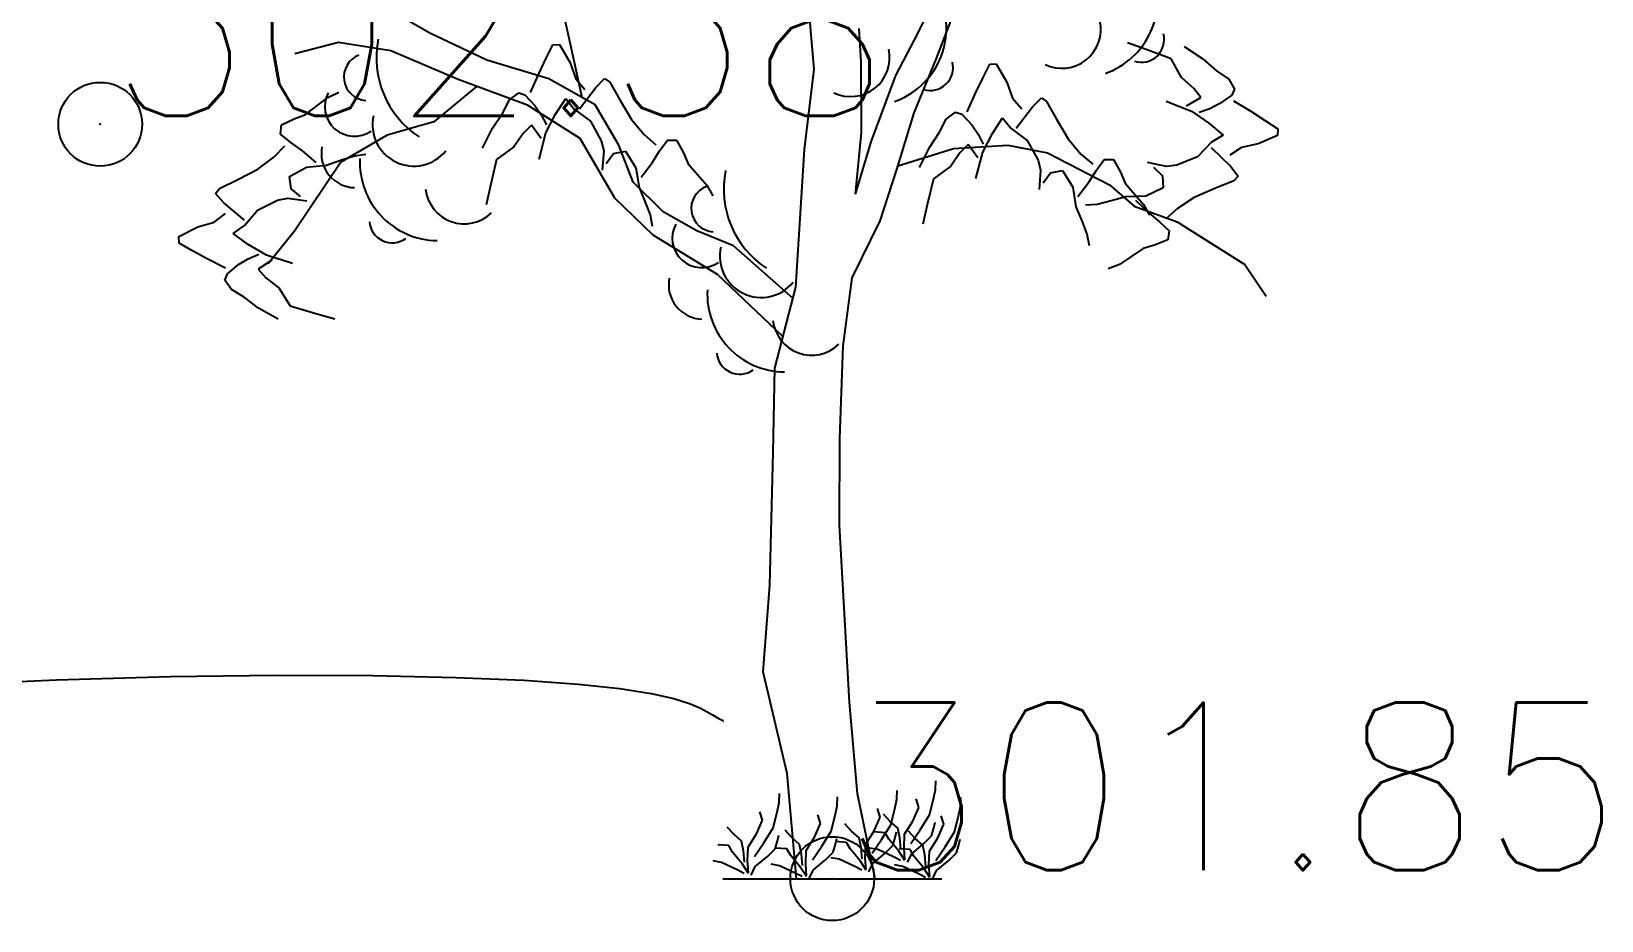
# Model space of a CAD drawing. Header units: millimetres. Extents: x 524954 to 526204, y 9523489 to 9524010.
# Drawn here: x 526098.33 to 526107.69, y 9523832.92 to 9523838.22 of the extents above; entities that cross this region are included whole.
import ezdxf

# ---------------------------------------------------------------- set-up
doc = ezdxf.new("R2010")
doc.units = ezdxf.units.MM
doc.header["$PDMODE"] = 32
doc.header["$PDSIZE"] = 0.5
doc.linetypes.add('ACAD_ISO12W100', pattern=[21, 12, -3, 0, -3, 0, -3])
for name, color, linetype in [('Arbre', 34, 'ACAD_ISO12W100'), ('CN_02_00', 4, 'Continuous'), ('TopoAlt', 3, 'Continuous'), ('TOPOJIS', 7, 'Continuous')]:
    doc.layers.add(name, color=color, linetype=linetype)
doc.styles.add('Simplex 1.0', font='Simplex.shx', dxfattribs={"width": 0.99, "height": 1})

# ---------------------------------------------------------------- blocks, each defined once
blk = doc.blocks.new('TCPOINT M')
at = {"color": 0}
blk.add_point((0, 0), dxfattribs=at)
at = {"layer": 'TopoAlt', "style": 'Simplex 1.0', "width": 0.99}
blk.add_attdef('ALT', (0.15, 0.15), '', height=1, dxfattribs=at)
blk = doc.blocks.new('v088')
at = {"linetype": 'Continuous'}
for p, q in [((-0.1073, 4.8293), (-0.1646, 5.4873)), ((0.5102, 5.0412), (0.6713, 5.3679)), ((-1.5592, 4.9668), (-1.6346, 5.3011)), ((-2.4003, 5.0425), (-2.6206, 5.1685)), ((0.6191, 4.888), (0.7312, 5.1764)), ((0.1717, 4.8724), (0.1613, 5.0712)), ((-2.9464, 4.9876), (-3.2062, 4.92)), ((-2.6344, 4.9381), (-2.9464, 4.9876)), ((-2.0611, 4.8817), (-2.4003, 5.0425)), ((-1.4917, 4.6586), (-1.5592, 4.9668)), ((0.3786, 4.7897), (0.5102, 5.0412)), ((-2.2328, 4.7662), (-2.6344, 4.9381)), ((-1.6919, 4.7713), (-2.0611, 4.8817)), ((0.1743, 4.4496), (0.1717, 4.8724)), ((0.489, 4.5681), (0.6191, 4.888)), ((-0.1657, 4.3492), (-0.1073, 4.8293)), ((0.2314, 4.3948), (0.3786, 4.7897)), ((-2.1227, 4.7254), (-2.3768, 4.5144)), ((-1.8192, 4.6131), (-2.2328, 4.7662)), ((-1.415, 4.6154), (-1.6919, 4.7713)), ((-1.5041, 4.4145), (-1.8192, 4.6131)), ((-1.2732, 4.3758), (-1.415, 4.6154)), ((-2.3768, 4.5144), (-2.655, 4.434)), ((0.3841, 4.2301), (0.489, 4.5681)), ((-2.655, 4.434), (-2.9315, 4.2727)), ((-1.2976, 4.0581), (-1.5041, 4.4145)), ((0.1384, 4.0819), (0.1743, 4.4496)), ((-1.1877, 4.1537), (-1.2732, 4.3758)), ((-0.2169, 3.5272), (-0.1657, 4.3492)), ((0.1384, 4.0819), (0.2314, 4.3948)), ((0.3911, 4.2526), (0.7235, 4.3553)), ((0.7235, 4.3553), (1.0465, 4.3745)), ((1.0465, 4.3745), (1.2838, 4.3297)), ((1.2838, 4.3297), (1.6547, 4.1385)), ((-2.9315, 4.2727), (-3.209, 3.8627)), ((0.2848, 3.9233), (0.3841, 4.2301)), ((-1.0099, 3.9771), (-1.1877, 4.1537)), ((1.6547, 4.1385), (1.8004, 4.0109)), ((-1.0692, 3.839), (-1.2976, 4.0581)), ((-0.8085, 3.8631), (-1.0099, 3.9771)), ((1.8004, 4.0109), (2.0573, 3.9168)), ((-3.209, 3.8627), (-3.3666, 3.6666)), ((-0.589, 3.7744), (-0.8085, 3.8631)), ((0.1177, 3.584), (0.2848, 3.9233)), ((2.0573, 3.9168), (2.4606, 3.664)), ((-0.6849, 3.6045), (-1.0692, 3.839)), ((-0.2343, 3.4611), (-0.589, 3.7744)), ((2.4606, 3.664), (2.589, 3.4739)), ((-0.2941, 3.234), (-0.6849, 3.6045)), ((0.064, 3.1786), (0.1177, 3.584)), ((-0.3436, 3.0457), (-0.2169, 3.5272)), ((0.0445, 2.6247), (0.064, 3.1786)), ((-0.3518, 2.5418), (-0.3436, 3.0457)), ((0.0429, 2.1085), (0.0445, 2.6247)), ((-0.3726, 1.7516), (-0.3518, 2.5418)), ((0.1022, 1.0525), (0.0429, 2.1085)), ((-0.4115, 1.2346), (-0.3726, 1.7516)), ((-0.2683, 0.6281), (-0.4115, 1.2346)), ((0.151, 0.5063), (0.1022, 1.0525)), ((-0.2127, 0), (-0.2683, 0.6281)), ((0.2565, 0), (0.151, 0.5063)), ((-0.6539, 0), (0.6539, 0))]:
    blk.add_line(p, q, dxfattribs=at)
at = {"color": 3, "linetype": 'Continuous'}
for p, q in [((-1.7068, 4.8945), (-1.6668, 4.9726)), ((-1.6668, 4.9726), (-1.6283, 4.976)), ((-1.6283, 4.976), (-1.5645, 4.8667)), ((1.8724, 4.9461), (1.762, 4.9854)), ((-1.7514, 4.7999), (-1.7068, 4.8945)), ((2.0224, 4.89), (1.8724, 4.9461)), ((2.0834, 4.7783), (2.0224, 4.89)), ((2.0987, 4.9642), (2.2113, 4.8904)), ((2.2113, 4.8904), (2.2929, 4.8185)), ((-1.8008, 4.6887), (-1.7514, 4.7999)), ((-1.5645, 4.8667), (-1.5307, 4.7714)), ((0.8546, 4.6845), (0.8993, 4.7791)), ((0.8993, 4.7791), (0.9393, 4.8572)), ((0.9393, 4.8572), (0.9778, 4.8606)), ((0.9778, 4.8606), (1.0416, 4.7513)), ((2.1569, 4.7135), (2.0834, 4.7783)), ((2.2929, 4.8185), (2.3654, 4.7691)), ((-3.0095, 4.66), (-2.9439, 4.6918)), ((-1.9257, 4.6454), (-1.871, 4.6871)), ((-1.871, 4.6871), (-1.8334, 4.6747)), ((-1.5307, 4.7714), (-1.4755, 4.7074)), ((-1.5083, 4.5916), (-1.4112, 4.7196)), ((-1.4112, 4.7196), (-1.3587, 4.7727)), ((-1.3587, 4.7727), (-1.3272, 4.7513)), ((-1.3272, 4.7513), (-1.2679, 4.6451)), ((0.8053, 4.5733), (0.8546, 4.6845)), ((1.0416, 4.7513), (1.0754, 4.656)), ((2.1989, 4.6584), (2.1569, 4.7135)), ((2.3654, 4.7691), (2.4, 4.7096)), ((2.4, 4.7096), (2.383, 4.6739)), ((-3.1435, 4.5571), (-3.0095, 4.66)), ((-1.9657, 4.5674), (-1.9257, 4.6454)), ((-1.8334, 4.6747), (-1.7744, 4.6115)), ((-1.7744, 4.6115), (-1.7365, 4.5561)), ((-1.6512, 4.5605), (-1.5907, 4.6542)), ((-1.5907, 4.6542), (-1.5392, 4.5896)), ((-1.2679, 4.6451), (-1.1988, 4.529)), ((1.0754, 4.656), (1.1306, 4.592)), ((1.0978, 4.4762), (1.1948, 4.6042)), ((1.1948, 4.6042), (1.2474, 4.6573)), ((1.2474, 4.6573), (1.2789, 4.6359)), ((1.2789, 4.6359), (1.3382, 4.5297)), ((1.9921, 4.6376), (2.1424, 4.5777)), ((2.1133, 4.6106), (2.1989, 4.6584)), ((2.2532, 4.5924), (2.1892, 4.5691)), ((2.3129, 4.6232), (2.2532, 4.5924)), ((2.383, 4.6739), (2.3129, 4.6232)), ((2.3928, 4.6398), (2.497, 4.577)), ((-3.2867, 4.4956), (-3.2101, 4.5328)), ((-3.2101, 4.5328), (-3.1435, 4.5571)), ((-2.0269, 4.4774), (-1.9657, 4.5674)), ((-1.7365, 4.5561), (-1.7054, 4.4954)), ((-1.7081, 4.4479), (-1.6512, 4.5605)), ((-1.5392, 4.5896), (-1.4434, 4.5178)), ((-1.4434, 4.5178), (-1.3781, 4.401)), ((-1.1988, 4.529), (-1.1228, 4.4377)), ((0.6404, 4.452), (0.6804, 4.53)), ((0.6804, 4.53), (0.7351, 4.5718)), ((0.7351, 4.5718), (0.7727, 4.5593)), ((0.7727, 4.5593), (0.8317, 4.4961)), ((0.9549, 4.4451), (1.0154, 4.5388)), ((1.0154, 4.5388), (1.0668, 4.4742)), ((1.3382, 4.5297), (1.4072, 4.4136)), ((2.1424, 4.5777), (2.247, 4.5072)), ((2.247, 4.5072), (2.3325, 4.4356)), ((2.497, 4.577), (2.5853, 4.5209)), ((2.5853, 4.5209), (2.6578, 4.4715)), ((-3.2911, 4.4407), (-3.2867, 4.4956)), ((-3.2303, 4.3905), (-3.2911, 4.4407)), ((-2.0862, 4.3565), (-2.0269, 4.4774)), ((-1.8447, 4.4455), (-1.8998, 4.3645)), ((-1.7952, 4.494), (-1.8447, 4.4455)), ((-1.7371, 4.415), (-1.7952, 4.494)), ((-1.7488, 4.2914), (-1.7081, 4.4479)), ((-1.1228, 4.4377), (-1.0524, 4.3767)), ((-1.0302, 4.3418), (-0.9835, 4.4054)), ((-0.9835, 4.4054), (-0.9285, 4.4041)), ((-0.9285, 4.4041), (-0.8869, 4.3298)), ((0.5791, 4.362), (0.6404, 4.452)), ((0.8317, 4.4961), (0.8696, 4.4407)), ((0.8696, 4.4407), (0.9007, 4.38)), ((0.898, 4.3325), (0.9549, 4.4451)), ((1.0668, 4.4742), (1.1627, 4.4024)), ((1.4072, 4.4136), (1.4833, 4.3223)), ((2.3325, 4.4356), (2.262, 4.3926)), ((2.6564, 4.4329), (2.5401, 4.3831)), ((2.6578, 4.4715), (2.6564, 4.4329)), ((-3.3314, 4.3035), (-3.2664, 4.3702)), ((-3.1617, 4.3413), (-3.2303, 4.3905)), ((-3.0788, 4.2707), (-3.1617, 4.3413)), ((-2.9333, 4.2859), (-2.8514, 4.3121)), ((-2.8514, 4.3121), (-2.7828, 4.3211)), ((-1.8998, 4.3645), (-2.0031, 4.2901)), ((-1.3781, 4.401), (-1.3629, 4.3412)), ((-1.3629, 4.3412), (-1.3723, 4.2259)), ((-1.3485, 4.2656), (-1.3049, 4.3248)), ((-1.3049, 4.3248), (-1.2331, 4.3384)), ((-1.2331, 4.3384), (-1.1715, 4.2405)), ((-1.0754, 4.2705), (-1.0302, 4.3418)), ((-0.8869, 4.3298), (-0.8589, 4.2646)), ((0.5199, 4.2411), (0.5791, 4.362)), ((0.7614, 4.3301), (0.7063, 4.2491)), ((0.8109, 4.3786), (0.7614, 4.3301)), ((0.869, 4.2996), (0.8109, 4.3786)), ((0.8572, 4.176), (0.898, 4.3325)), ((1.1627, 4.4024), (1.228, 4.2856)), ((1.4833, 4.3223), (1.5536, 4.2613)), ((2.262, 4.3926), (2.1788, 4.3064)), ((2.2601, 4.3616), (2.3751, 4.2494)), ((2.4412, 4.3615), (2.371, 4.3146)), ((2.5401, 4.3831), (2.4412, 4.3615)), ((-3.5467, 4.1705), (-3.4268, 4.2328)), ((-3.4268, 4.2328), (-3.3314, 4.3035)), ((-3.2386, 4.1877), (-3.1373, 4.2436)), ((-3.1373, 4.2436), (-3.0186, 4.2553)), ((-3.0186, 4.2553), (-2.9333, 4.2859)), ((-2.0031, 4.2901), (-2.0401, 4.1343)), ((-1.1715, 4.2405), (-1.153, 4.1227)), ((-1.1411, 4.1837), (-1.0754, 4.2705)), ((-0.8589, 4.2646), (-0.7485, 4.1368)), ((0.7063, 4.2491), (0.603, 4.1747)), ((1.228, 4.2856), (1.2432, 4.2258)), ((1.2432, 4.2258), (1.2338, 4.1105)), ((1.3011, 4.2094), (1.373, 4.223)), ((1.373, 4.223), (1.4346, 4.1251)), ((1.5307, 4.1551), (1.5759, 4.2264)), ((1.5759, 4.2264), (1.6226, 4.29)), ((1.6226, 4.29), (1.6776, 4.2887)), ((1.6776, 4.2887), (1.7191, 4.2144)), ((1.9936, 4.2484), (1.8803, 4.2721)), ((1.9168, 4.2436), (1.9701, 4.193)), ((2.0548, 4.2561), (1.9936, 4.2484)), ((2.1788, 4.3064), (2.0548, 4.2561)), ((2.3751, 4.2494), (2.4212, 4.1906)), ((-3.6561, 4.1174), (-3.5467, 4.1705)), ((-3.2291, 4.1152), (-3.2386, 4.1877)), ((-2.0401, 4.1343), (-2.0653, 4.0199)), ((-1.153, 4.1227), (-1.1176, 4.0393)), ((-0.7485, 4.1368), (-0.7129, 4.0731)), ((0.603, 4.1747), (0.566, 4.0189)), ((1.2576, 4.1502), (1.3011, 4.2094)), ((1.4346, 4.1251), (1.4531, 4.0073)), ((1.465, 4.0683), (1.5307, 4.1551)), ((1.7191, 4.2144), (1.7472, 4.1493)), ((1.7472, 4.1493), (1.8576, 4.0214)), ((1.9701, 4.193), (1.9747, 4.12)), ((2.396, 4.1621), (2.2833, 4.1164)), ((2.4212, 4.1906), (2.396, 4.1621)), ((-3.6793, 4.0872), (-3.6561, 4.1174)), ((-3.6294, 4.0317), (-3.6793, 4.0872)), ((-3.5071, 3.9275), (-3.6294, 4.0317)), ((-3.4297, 3.988), (-3.3093, 4.0465)), ((-3.3093, 4.0465), (-3.2488, 4.0583)), ((-3.2488, 4.0583), (-3.1342, 4.0423)), ((-3.1725, 4.0683), (-3.2291, 4.1152)), ((-1.1176, 4.0393), (-1.0867, 3.9591)), ((1.6636, 4.0426), (1.5801, 4.0219)), ((1.7506, 4.0673), (1.6636, 4.0426)), ((1.8699, 4.071), (1.7506, 4.0673)), ((1.8097, 4.0479), (1.8877, 3.9719)), ((1.9747, 4.12), (1.8699, 4.071)), ((2.1595, 4.0623), (2.0595, 3.9982)), ((2.2833, 4.1164), (2.1595, 4.0623)), ((-3.6878, 3.9154), (-3.6208, 3.9668)), ((-3.5069, 3.8964), (-3.4297, 3.988)), ((-1.0867, 3.9591), (-1.0738, 3.891)), ((0.566, 4.0189), (0.5407, 3.9045)), ((1.4531, 4.0073), (1.4885, 3.9239)), ((1.5801, 4.0219), (1.511, 4.0175)), ((1.8576, 4.0214), (1.8932, 3.9577)), ((1.8877, 3.9719), (1.9528, 3.9182)), ((2.0595, 3.9982), (1.9902, 3.936)), ((-3.8977, 3.8297), (-3.785, 3.8871)), ((-3.785, 3.8871), (-3.6878, 3.9154)), ((-3.5743, 3.8488), (-3.5069, 3.8964)), ((-3.4842, 3.783), (-3.5743, 3.8488)), ((1.4885, 3.9239), (1.5194, 3.8437)), ((1.5194, 3.8437), (1.5323, 3.7756)), ((1.9528, 3.9182), (2.0102, 3.864)), ((2.0102, 3.864), (2.002, 3.8096)), ((-3.8965, 3.791), (-3.8977, 3.8297)), ((-3.8209, 3.7466), (-3.8965, 3.791)), ((-3.3751, 3.7197), (-3.4842, 3.783)), ((1.855, 3.7579), (1.7144, 3.6642)), ((1.9231, 3.7776), (1.855, 3.7579)), ((2.002, 3.8096), (1.9231, 3.7776)), ((-3.729, 3.6966), (-3.8209, 3.7466)), ((-3.6208, 3.641), (-3.729, 3.6966)), ((-3.6087, 3.6076), (-3.5422, 3.6629)), ((-3.5422, 3.6629), (-3.4847, 3.6976)), ((-3.4847, 3.6976), (-3.4223, 3.7252)), ((-3.3439, 3.6889), (-3.4261, 3.6355)), ((-3.2212, 3.6701), (-3.3751, 3.7197)), ((1.7144, 3.6642), (1.6468, 3.6368)), ((-3.6232, 3.5708), (-3.6087, 3.6076)), ((-3.5847, 3.5138), (-3.6232, 3.5708)), ((-3.4261, 3.6355), (-3.3805, 3.5833)), ((-3.3805, 3.5833), (-3.3028, 3.5236)), ((-3.5091, 3.4694), (-3.5847, 3.5138)), ((-3.4228, 3.4031), (-3.5091, 3.4694)), ((-3.3028, 3.5236), (-3.2344, 3.4162)), ((-3.3055, 3.337), (-3.4228, 3.4031)), ((-3.2344, 3.4162), (-3.081, 3.3703)), ((-3.081, 3.3703), (-2.9682, 3.3386)), ((0.6155, 0.5313), (0.6179, 0.5842)), ((-0.3173, 0.4544), (-0.3149, 0.5073)), ((0.0288, 0.4351), (0.0313, 0.488)), ((0.3726, 0.4159), (0.3847, 0.4736)), ((0.3847, 0.4736), (0.3871, 0.5265)), ((0.5169, 0.4255), (0.5001, 0.476)), ((0.5794, 0.3798), (0.6034, 0.4736)), ((0.6034, 0.4736), (0.6155, 0.5313)), ((0.7645, 0.4303), (0.7669, 0.4832)), ((-0.4159, 0.3486), (-0.4327, 0.3991)), ((-0.3534, 0.3029), (-0.3294, 0.3967)), ((-0.3294, 0.3967), (-0.3173, 0.4544)), ((-0.0697, 0.3294), (-0.0865, 0.3798)), ((-0.0072, 0.2837), (0.0168, 0.3774)), ((0.0168, 0.3774), (0.0288, 0.4351)), ((0.2861, 0.3678), (0.2693, 0.4183)), ((0.3462, 0.3414), (0.3053, 0.3847)), ((0.3486, 0.3221), (0.3726, 0.4159)), ((0.4808, 0.3438), (0.5169, 0.4255)), ((0.5241, 0.2909), (0.5794, 0.3798)), ((0.6659, 0.3246), (0.6491, 0.375)), ((0.7525, 0.3726), (0.7645, 0.4303)), ((-0.5866, 0.2645), (-0.6275, 0.3077)), ((-0.452, 0.2669), (-0.4159, 0.3486)), ((-0.4087, 0.214), (-0.3534, 0.3029)), ((-0.2404, 0.2452), (-0.2813, 0.2885)), ((-0.1058, 0.2476), (-0.0697, 0.3294)), ((-0.0625, 0.1947), (-0.0072, 0.2837)), ((0.1154, 0.2837), (0.0745, 0.327)), ((0.1611, 0.2428), (0.1154, 0.2837)), ((0.1995, 0.2068), (0.25, 0.2861)), ((0.25, 0.2861), (0.2861, 0.3678)), ((0.2933, 0.2332), (0.3486, 0.3221)), ((0.3919, 0.3005), (0.3462, 0.3414)), ((0.4039, 0.2428), (0.3919, 0.3005)), ((0.4303, 0.2645), (0.4808, 0.3438)), ((0.4953, 0.2404), (0.4544, 0.2837)), ((0.4688, 0.2092), (0.5241, 0.2909)), ((0.5914, 0.2548), (0.6058, 0.3029)), ((0.6058, 0.3029), (0.6131, 0.3366)), ((0.6299, 0.2428), (0.6659, 0.3246)), ((0.7285, 0.2789), (0.7525, 0.3726)), ((-0.6179, 0.1971), (-0.6828, 0.2019)), ((-0.5962, 0.1587), (-0.6179, 0.1971)), ((-0.5409, 0.2236), (-0.5866, 0.2645)), ((-0.5289, 0.1659), (-0.5409, 0.2236)), ((-0.5049, 0.1058), (-0.5025, 0.1875)), ((-0.5025, 0.1875), (-0.452, 0.2669)), ((-0.464, 0.1322), (-0.4087, 0.214)), ((-0.3414, 0.1779), (-0.327, 0.226)), ((-0.327, 0.226), (-0.3197, 0.2596)), ((-0.1947, 0.2043), (-0.2404, 0.2452)), ((-0.1827, 0.1467), (-0.1947, 0.2043)), ((-0.1563, 0.1683), (-0.1058, 0.2476)), ((-0.1178, 0.113), (-0.0625, 0.1947)), ((0.0048, 0.1587), (0.0192, 0.2068)), ((0.0192, 0.2068), (0.0264, 0.2404)), ((0.0841, 0.2164), (0.0192, 0.2212)), ((0.1058, 0.1779), (0.0841, 0.2164)), ((0.1731, 0.1851), (0.1611, 0.2428)), ((0.1971, 0.125), (0.1995, 0.2068)), ((0.238, 0.1515), (0.2933, 0.2332)), ((0.3149, 0.2741), (0.25, 0.2789)), ((0.3366, 0.2356), (0.3149, 0.2741)), ((0.3149, 0.1515), (0.3606, 0.1971)), ((0.3967, 0.1635), (0.3366, 0.2356)), ((0.3606, 0.1971), (0.375, 0.2452)), ((0.375, 0.2452), (0.3823, 0.2789)), ((0.4087, 0.1755), (0.4039, 0.2428)), ((0.4279, 0.1827), (0.4303, 0.2645)), ((0.4736, 0.1491), (0.5457, 0.2092)), ((0.5409, 0.1995), (0.4953, 0.2404)), ((0.5529, 0.1418), (0.5409, 0.1995)), ((0.5457, 0.2092), (0.5914, 0.2548)), ((0.5794, 0.1635), (0.6299, 0.2428)), ((0.6179, 0.1082), (0.6732, 0.1899)), ((0.6732, 0.1899), (0.7285, 0.2789)), ((0.7405, 0.1539), (0.7549, 0.2019)), ((0.7549, 0.2019), (0.7621, 0.2356)), ((-0.6611, 0.0962), (-0.7116, 0.1058)), ((-0.5674, 0.0529), (-0.6611, 0.0962)), ((-0.5361, 0.0865), (-0.5962, 0.1587)), ((-0.5241, 0.0986), (-0.5289, 0.1659)), ((-0.5001, 0.0361), (-0.5049, 0.1058)), ((-0.4592, 0.0721), (-0.3871, 0.1322)), ((-0.3871, 0.1322), (-0.3414, 0.1779)), ((-0.2717, 0.1779), (-0.3366, 0.1827)), ((-0.25, 0.1394), (-0.2717, 0.1779)), ((-0.1899, 0.0673), (-0.25, 0.1394)), ((-0.1779, 0.0793), (-0.1827, 0.1467)), ((-0.1587, 0.0865), (-0.1563, 0.1683)), ((-0.113, 0.0529), (-0.0409, 0.113)), ((-0.0409, 0.113), (0.0048, 0.1587)), ((0.0409, 0.1154), (-0.0096, 0.125)), ((0.1346, 0.0721), (0.0409, 0.1154)), ((0.1659, 0.1058), (0.1058, 0.1779)), ((0.2019, 0.0505), (0.1659, 0.1058)), ((0.1779, 0.1178), (0.1731, 0.1851)), ((0.2019, 0.0553), (0.1971, 0.125)), ((0.2717, 0.1731), (0.2212, 0.1827)), ((0.2428, 0.0914), (0.3149, 0.1515)), ((0.3654, 0.1298), (0.2717, 0.1731)), ((0.4063, 0.1082), (0.3654, 0.1298)), ((0.4327, 0.1082), (0.3967, 0.1635)), ((0.464, 0.1731), (0.3991, 0.1779)), ((0.4327, 0.113), (0.4279, 0.1827)), ((0.4496, 0.0986), (0.4736, 0.1491)), ((0.4856, 0.1346), (0.464, 0.1731)), ((0.5457, 0.0625), (0.4856, 0.1346)), ((0.5578, 0.0745), (0.5529, 0.1418)), ((0.577, 0.0817), (0.5794, 0.1635)), ((0.6227, 0.0481), (0.6948, 0.1082)), ((0.6948, 0.1082), (0.7405, 0.1539)), ((-0.5265, 0.0313), (-0.5674, 0.0529)), ((-0.5001, 0.0313), (-0.5361, 0.0865)), ((-0.4832, 0.0216), (-0.4592, 0.0721)), ((-0.3149, 0.0769), (-0.3654, 0.0865)), ((-0.2212, 0.0337), (-0.3149, 0.0769)), ((-0.1803, 0.012), (-0.2212, 0.0337)), ((-0.1539, 0.012), (-0.1899, 0.0673)), ((-0.1539, 0.0168), (-0.1587, 0.0865)), ((-0.137, 0.0024), (-0.113, 0.0529)), ((0.1755, 0.0505), (0.1346, 0.0721)), ((0.2188, 0.0409), (0.2428, 0.0914)), ((0.4207, 0.0721), (0.3702, 0.0817)), ((0.5145, 0.0288), (0.4207, 0.0721)), ((0.5554, 0.0072), (0.5145, 0.0288)), ((0.5818, 0.0072), (0.5457, 0.0625)), ((0.5818, 0.012), (0.577, 0.0817)), ((0.5986, -0.0024), (0.6227, 0.0481))]:
    blk.add_line(p, q, dxfattribs=at)
for centre, major_axis, start_param, end_param in [((1.4749, 5.2432), (0.3298, 0.3298), 4.265936, 5.872819), ((0.2152, 5.0749), (-0.3298, 0.3298), 2.69514, 4.302022), ((1.3699, 5.0654), (-0.1641, 0.1641), 1.908121, 4.146545), ((-2.1547, 4.8961), (-0.3995, 0.3995), 0.587708, 1.773422), ((1.844, 5.0056), (-0.0964, 0.0964), 2.051824, 4.174223), ((-2.774, 4.7815), (-0.099, 0.099), -0.421529, 2.292047), ((0.1101, 4.8971), (-0.1641, 0.1641), 1.908121, 4.146545), ((0.5842, 4.8373), (0.0964, 0.0964), 3.62262, 5.745019), ((-2.8514, 4.6047), (-0.1246, 0.1246), 0.293965, 2.957824), ((-2.4968, 4.4965), (0.1741, 0.1741), 2.133893, 4.816631), ((-2.8441, 4.3258), (-0.1445, 0.1445), 0.590553, 2.325666), ((-2.352, 4.2724), (0.3298, 0.3298), 2.307735, 3.914618), ((-0.0823, 4.1124), (0.3995, 0.3995), 2.158504, 3.344219), ((-0.7016, 3.9977), (0.099, 0.099), 1.149268, 3.862844), ((-2.1954, 4.1377), (0.1641, 0.1641), 2.463212, 4.701636), ((-2.6253, 3.929), (0.0964, 0.0964), 2.435534, 4.557933), ((-0.779, 3.821), (0.1246, 0.1246), 1.864761, 4.52862), ((-0.4244, 3.7128), (0.1741, 0.1741), 2.133893, 4.816631), ((-0.7718, 3.542), (-0.1445, 0.1445), 0.590553, 2.325666), ((-0.2796, 3.4886), (0.3298, 0.3298), 2.307735, 3.914618), ((-0.1231, 3.3539), (0.1641, 0.1641), 2.463212, 4.701636), ((-0.5529, 3.1452), (0.0964, 0.0964), 2.435534, 4.557933)]:
    blk.add_ellipse(centre, major_axis=major_axis, ratio=1, start_param=start_param, end_param=end_param, dxfattribs=at)

msp = doc.modelspace()

# ---------------------------------------------------------------- linework, layer by layer
at = {"layer": 'CN_02_00', "elevation": 302, "flags": 128}
msp.add_lwpolyline([(526097.7706, 9523834.3233), (526098.4753, 9523834.3564), (526099.1534, 9523834.3761), (526099.7879, 9523834.3839), (526100.3619, 9523834.3816), (526100.8582, 9523834.3708), (526101.2646, 9523834.3532), (526101.587, 9523834.3303), (526101.8362, 9523834.3035), (526102.0227, 9523834.2745), (526102.1575, 9523834.2446), (526102.2509, 9523834.2154), (526102.3139, 9523834.1885), (526102.357, 9523834.1653), (526102.3893, 9523834.1469), (526102.4136, 9523834.1331), (526102.431, 9523834.1232), (526102.4427, 9523834.1166), (526102.4497, 9523834.1125), (526102.4534, 9523834.1105), (526102.4547, 9523834.1097), (526102.4549, 9523834.1096)], dxfattribs=at)

# ---------------------------------------------------------------- block references
at = {"layer": 'Arbre'}
msp.add_blockref('v088', (526103.1035, 9523833.1701), dxfattribs=at)
at = {"layer": 'TOPOJIS'}
ref = msp.add_blockref('TCPOINT M', (526098.736, 9523837.6698, 302.38), dxfattribs=at)
ref.add_attrib('ALT', '302.38', (526098.786, 9523837.7198, 302.38), dxfattribs={"layer": 'TopoAlt', "height": 1, "style": 'Simplex 1.0', "width": 0.99})
ref = msp.add_blockref('TCPOINT M', (526103.1035, 9523833.1701, 301.85), dxfattribs=at)
ref.add_attrib('ALT', '301.85', (526103.1535, 9523833.2201, 301.85), dxfattribs={"layer": 'TopoAlt', "height": 1, "style": 'Simplex 1.0', "width": 0.99})

doc.saveas('drawing.dxf')
